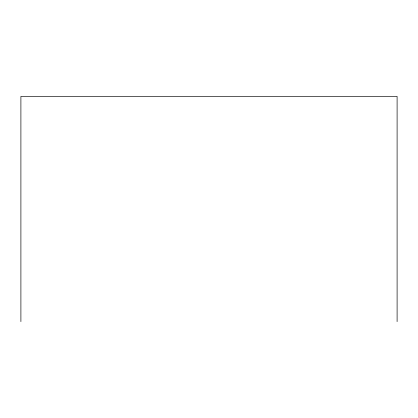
<?xml version="1.0" encoding="UTF-8"?>
<svg xmlns="http://www.w3.org/2000/svg" width="418" height="418" viewBox="0 0 418 418"><rect width="100%" height="100%" fill="white"/><g stroke="black" fill="none" stroke-linecap="round" stroke-linejoin="round"><path stroke-width="0.63" d="M397.1 321.609L397.1 96.391L20.9 96.391L20.9 321.609"/></g></svg>
